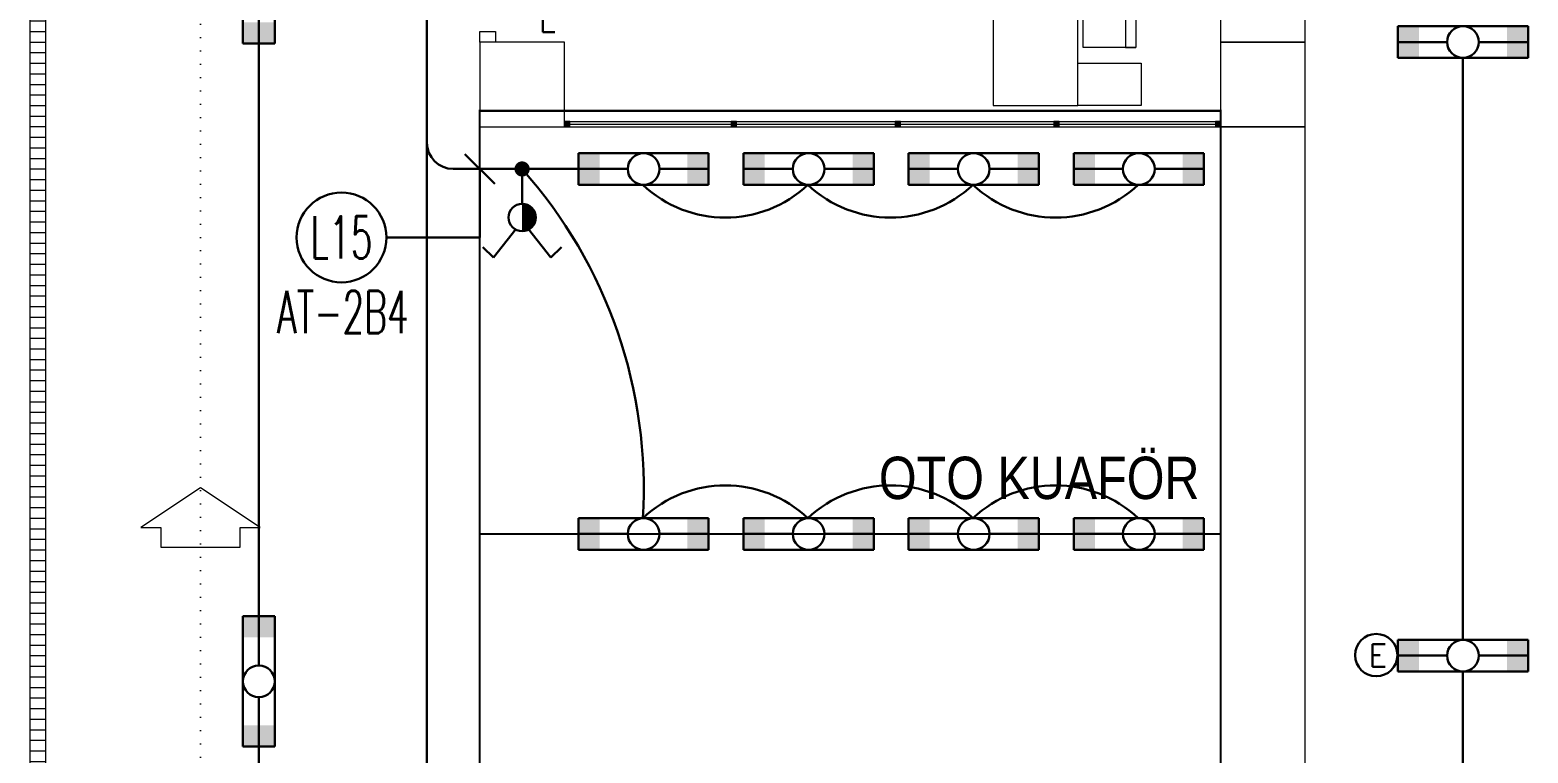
# Model space of a CAD drawing. Header units: metres. Extents: x -13316 to 152404, y -3899 to 30226.
# Drawn here: x 8335 to 9750, y 1328 to 2011 of the extents above; entities that cross this region are included whole.
import ezdxf
from ezdxf.enums import TextEntityAlignment as Align

# ---------------------------------------------------------------- set-up
doc = ezdxf.new("R2010")
doc.units = ezdxf.units.M
doc.header["$LTSCALE"] = 100
doc.header["$MEASUREMENT"] = 0
doc.header["$PDMODE"] = 1
for name, pattern in [('DOT2', [0.125, 0, -0.125]), ('DOT5', [0.75, 0, -0.75]), ('HIDDEN', [0.375, 0.25, -0.125])]:
    doc.linetypes.add(name, pattern=pattern)
doc.layers.get('0').update_dxf_attribs({"color": 9, "lineweight": 9})
for name, color, linetype, lineweight in [('00', 9, 'Continuous', 9), ('01', 9, 'Continuous', 9), ('05', 9, 'Continuous', 9), ('06D', 9, 'Continuous', 9), ('10', 9, 'Continuous', 9), ('15', 9, 'Continuous', 9), ('21', 9, 'Continuous', 9), ('E-2x36 W SIVAÜSTÜ FLUORESAN ARMATÜR (ETANŞ)', 7, 'Continuous', 30), ('E-ACİL AYDINLATMA KİTİ', 7, 'Continuous', 30), ('E-ANAHTAR', 7, 'Continuous', 30), ('E-KABLO', 7, 'Continuous', 30), ('E-KOMÜTATÖR ANAHTAR (ETANŞ)', 7, 'Continuous', 30), ('E-LINYE', 7, 'Continuous', 30)]:
    doc.layers.add(name, color=color, linetype=linetype, lineweight=lineweight)
doc.styles.add('E-YAZI', font='txttw.shx')
doc.styles.add('MuuM_TEXT-STANDART', font='ARIALN.TTF')

# ---------------------------------------------------------------- blocks, each defined once
blk = doc.blocks.new('100_KOMÜTATÖR ANAHTAR (ETANŞ)')
at = {"layer": 'E-KOMÜTATÖR ANAHTAR (ETANŞ)', "color": 4}
for p, q in [((-1.695, 5.222), (-2.326, 4.622)), ((-0.372, 3.563), (-1.695, 5.222)), ((0.372, 3.563), (1.695, 5.222)), ((1.695, 5.222), (2.326, 4.622)), ((0, 2.053), (0, 0))]:
    blk.add_line(p, q, dxfattribs=at)
at = {"layer": 'E-KOMÜTATÖR ANAHTAR (ETANŞ)', "color": 4, "const_width": 0.81}
blk.add_lwpolyline([(0, 3.268, 0.414214), (-0.405, 2.863, 0.414214), (0, 2.458, 0.414214)], format="xyb", dxfattribs=at)
at = {"layer": 'E-KOMÜTATÖR ANAHTAR (ETANŞ)', "color": 4}
blk.add_circle((0, 2.863), 0.81, dxfattribs=at)
blk = doc.blocks.new('100_ANAHTAR')
at = {"layer": 'E-ANAHTAR', "color": 4}
for p, q in [((0, 5.345), (-0.714, 5.345)), ((0, 3.673), (0, 5.345)), ((0, 2.053), (0, 0))]:
    blk.add_line(p, q, dxfattribs=at)
blk.add_circle((0, 2.863), 0.81, dxfattribs=at)
blk = doc.blocks.new('100_2x36 W SIVAÜSTÜ FLUORESAN ARMATÜR (ETANŞ)')
at = {"layer": 'E-2x36 W SIVAÜSTÜ FLUORESAN ARMATÜR (ETANŞ)', "color": 4}
for p, q in [((-6.15, 1.5), (6.15, 1.5)), ((-6.15, 1.5), (-6.15, -1.5)), ((6.15, 1.5), (6.15, -1.5)), ((-1.5, 0), (-6.15, 0)), ((1.5, 0), (6.15, 0)), ((-6.15, -1.5), (6.15, -1.5))]:
    blk.add_line(p, q, dxfattribs=at)
blk.add_circle((0, 0), 1.5, dxfattribs=at)
for points in [[(-4.15, 1.5), (-4.15, -1.5), (-6.15, 1.5), (-6.15, -1.5)], [(4.15, 1.5), (4.15, -1.5), (6.15, 1.5), (6.15, -1.5)]]:
    blk.add_solid(points, dxfattribs=at)
blk = doc.blocks.new('100_ACİL AYDINLATMA KİTİ')
at = {"layer": 'E-ACİL AYDINLATMA KİTİ', "color": 3}
blk.add_circle((0, 0), 1.251, dxfattribs=at)
at = {"layer": 'E-ACİL AYDINLATMA KİTİ', "color": 3, "style": 'E-YAZI'}
blk.add_text('E', height=1.34, dxfattribs=at).set_placement((-0.448, -0.694))
blk = doc.blocks.new('p-kolon_80x80')
blk.add_lwpolyline([(-40, -40), (40, -40), (40, 40), (-40, 40)], close=True)
blk = doc.blocks.new('2.bod.sitatik')
at = {"layer": '01'}
for p in [(8480, -6990), (9180, -6990)]:
    blk.add_blockref('p-kolon_80x80', p, dxfattribs=at)
blk = doc.blocks.new('p-sandalye-03')
for points in [[(-5, -25.1), (-5, 24.9), (-55, 24.9), (-55, -25.1), (-5, -25.1)], [(-55, 24.9), (-45, 24.9), (-45, -25.1), (-55, -25.1)]]:
    blk.add_lwpolyline(points)
blk.add_point((0, -0.1))
blk = doc.blocks.new('m-calisma unitesi 02')
at = {"ltscale": 0.5}
blk.add_lwpolyline([(-160, 140), (-160, 80), (-120, 80), (-120, 140)], close=True, dxfattribs=at)
blk.add_lwpolyline([(0, 80), (0, 0), (-160, 0), (-160, 80)], close=True)
at = {"linetype": 'DOT5'}
blk.add_lwpolyline([(-160, 80), (-160, 80)], dxfattribs=at)
at = {"rotation": 270}
blk.add_blockref('p-sandalye-03', (-80, 80), dxfattribs=at)
blk = doc.blocks.new('p-ızgara')
at = {"layer": '06D'}
h = blk.add_hatch(dxfattribs=at)
h.set_pattern_fill('_USER', color=252, scale=10, angle=180, style=0, pattern_type=0)
h.set_pattern_definition([(180, (20, -8630), (-1e-15, -10), [])])
h.paths.add_polyline_path([(8015, -4975), (8015, -8278.5), (8030, -8278.5), (8030, -4975)])
blk.add_lwpolyline([(8015, -4975), (8015, -8278.5), (8030, -8278.5), (8030, -4975)], close=True, dxfattribs=at)
blk = doc.blocks.new('prf-10x10')
blk.add_lwpolyline([(-5, -5), (5, -5), (5, 5), (-5, 5)], close=True)
at = {"color": 255}
blk.add_solid([(-5, -5), (5, -5), (-5, 5), (5, 5)], dxfattribs=at)
at = {"layer": '10'}
blk.add_point((0, 0), dxfattribs=at)
blk = doc.blocks.new('p-dog-ser-620')
at = {"layer": '06D'}
for points in [[(-620, 5), (-5, 5)], [(-620, 0), (-5, 0)]]:
    blk.add_lwpolyline(points, dxfattribs=at)
at = {"layer": '15'}
blk.add_lwpolyline([(-620, 2.5), (-5, 2.5)], dxfattribs=at)
at = {"layer": '10', "xscale": 0.5, "yscale": 0.5, "rotation": 90}
for p in [(-617.5, 2.5), (-460, 2.5), (-305, 2.5), (-155, 2.5), (-2.5, 2.5)]:
    blk.add_blockref('prf-10x10', p, dxfattribs=at)
blk = doc.blocks.new('p-işyeri')
at = {"color": 0, "const_width": 2}
blk.add_lwpolyline([(200, 0), (200, 700), (-200, 700), (-200, 0)], close=True, dxfattribs=at)
blk = doc.blocks.new('0_arrow1')
at = {"linetype": 'ByBlock', "lineweight": -2}
blk.add_lwpolyline([(15, -22.5), (-15, -22.5), (-15, -15), (-22.5, -15), (0, 0), (22.5, -15), (15, -15)], close=True, dxfattribs=at)
blk.add_point((0, 0))
blk = doc.blocks.new('2.bod.Mimari')
at = {"layer": '00'}
for points in [[(9220, -6950), (9220, -6585), (9140, -6585), (9140, -6950)], [(8440, -6950), (8440, -6940), (8455, -6940), (8455, -6950)], [(9220, -7750), (9220, -7030), (9140, -7030), (9140, -7750)]]:
    blk.add_lwpolyline(points, close=True, dxfattribs=at)
at = {"layer": '06D', "linetype": 'DOT2'}
blk.add_lwpolyline([(8176.12, -4350), (8176.12, -7755), (8176.12, -8105)], dxfattribs=at)
at = {"layer": '05', "xscale": -1, "rotation": 270}
blk.add_blockref('m-calisma unitesi 02', (8925, -6850), dxfattribs=at)
at = {"layer": '06D'}
blk.add_blockref('p-ızgara', (0, 0), dxfattribs=at)
at = {"layer": '06D', "color": 89, "linetype": 'HIDDEN', "true_color": 0x2e4d23, "rotation": 90}
for p in [(9140, -7215), (9140, -7615)]:
    blk.add_blockref('p-işyeri', p, dxfattribs=at)
at = {"layer": '06D', "xscale": -2.5, "yscale": 2.5, "zscale": 2.5}
blk.add_blockref('0_arrow1', (8176.12, -7371.25), dxfattribs=at)
at = {"layer": '10'}
blk.add_blockref('p-dog-ser-620', (9140, -7030), dxfattribs=at)
at = {"layer": '21', "style": 'MuuM_TEXT-STANDART'}
blk.add_text('OTO KUAFÖR', height=40, dxfattribs=at).set_placement((8817.08, -7393.96), align=Align.BOTTOM_LEFT)

msp = doc.modelspace()

# ---------------------------------------------------------------- linework, layer by layer
at = {"layer": 'E-KABLO', "color": 5}
for p, q in [((8710, 2135), (8710, 1905)), ((8710, 1905), (8710, 1120))]:
    msp.add_line(p, q, dxfattribs=at)
at = {"layer": 'E-KABLO', "color": 6}
for p, q in [((8551.25, 1999.94), (8551.25, 1456.44)), ((9688.95, 1435), (9688.95, 1985)), ((8800, 1880), (8735, 1880)), ((8853.27, 1880), (8800, 1880)), ((9688.95, 905), (9688.95, 1405)), ((8551.25, 1335.64), (8551.25, 792.95))]:
    msp.add_line(p, q, dxfattribs=at)
at = {"layer": 'E-KABLO', "color": 4, "linetype": 'Continuous', "const_width": 7.2}
msp.add_lwpolyline([(8803.6, 1880, -1), (8796.4, 1880, -1)], format="xyb", close=True, dxfattribs=at)
at = {"layer": 'E-KABLO', "color": 6}
for centre, radius, start, end in [((8735, 1905), 25, 180, 270), ((8460.54, 1577.95), 454.39, 356.47378, 41.66257), ((8992.03, 1947.93), 113.82, 226.7668, 313.2332), ((9148.01, 1948.05), 113.95, 226.79106, 313.20894), ((9304.04, 1948.05), 113.95, 226.79106, 313.20894), ((8992.03, 1467.07), 113.82, 46.7668, 133.2332), ((9148.01, 1466.95), 113.95, 46.79106, 133.20894), ((9304.04, 1466.95), 113.95, 46.79106, 133.20894)]:
    msp.add_arc(centre, radius, start, end, dxfattribs=at)
at = {"layer": 'E-LINYE', "color": 7, "linetype": 'Continuous'}
for p, q in [((8774.14, 1865.86), (8745.86, 1894.14)), ((8760, 1880), (8760, 1815.29)), ((8760, 1815.29), (8671.8, 1815.29))]:
    msp.add_line(p, q, dxfattribs=at)
msp.add_circle((8629.35, 1815.29), 42.44, dxfattribs=at)

# ---------------------------------------------------------------- block references
for name in ['2.bod.sitatik', '2.bod.Mimari']:
    msp.add_blockref(name, (320, 8950))
at = {"layer": 'E-2x36 W SIVAÜSTÜ FLUORESAN ARMATÜR (ETANŞ)', "xscale": 10, "yscale": 10, "zscale": 10}
for p, rotation in [((8551.25, 2060.04), 90), ((9688.95, 2000), 180), ((8551.25, 1395.74), 90), ((9688.95, 1420), 180)]:
    msp.add_blockref('100_2x36 W SIVAÜSTÜ FLUORESAN ARMATÜR (ETANŞ)', p, dxfattribs=dict(at, rotation=rotation))
for p in [(8914.77, 1880), (9070.7, 1880), (9226.73, 1880), (9382.71, 1880), (8914.77, 1535), (9070.7, 1535), (9226.73, 1535), (9382.71, 1535)]:
    msp.add_blockref('100_2x36 W SIVAÜSTÜ FLUORESAN ARMATÜR (ETANŞ)', p, dxfattribs=at)
at = {"layer": 'E-ACİL AYDINLATMA KİTİ', "xscale": 16, "yscale": 16, "zscale": 16}
msp.add_blockref('100_ACİL AYDINLATMA KİTİ', (9607.02, 1420.49), dxfattribs=at)
at = {"layer": 'E-ANAHTAR', "xscale": 16, "yscale": 16, "zscale": 16, "rotation": 180}
msp.add_blockref('100_ANAHTAR', (8819.46, 2095), dxfattribs=at)
at = {"layer": 'E-KOMÜTATÖR ANAHTAR (ETANŞ)', "xscale": 16, "yscale": 16, "zscale": 16, "rotation": 180}
msp.add_blockref('100_KOMÜTATÖR ANAHTAR (ETANŞ)', (8800, 1880), dxfattribs=at)

# ---------------------------------------------------------------- texts
at = {"layer": 'E-LINYE', "color": 3, "linetype": 'Continuous', "style": 'E-YAZI', "width": 0.6}
for s, p in [('L15', (8629.35, 1815.29)), ('AT-2B4', (8630.75, 1744.74))]:
    msp.add_text(s, height=40, dxfattribs=at).set_placement(p, align=Align.MIDDLE_CENTER)

doc.saveas('drawing.dxf')
